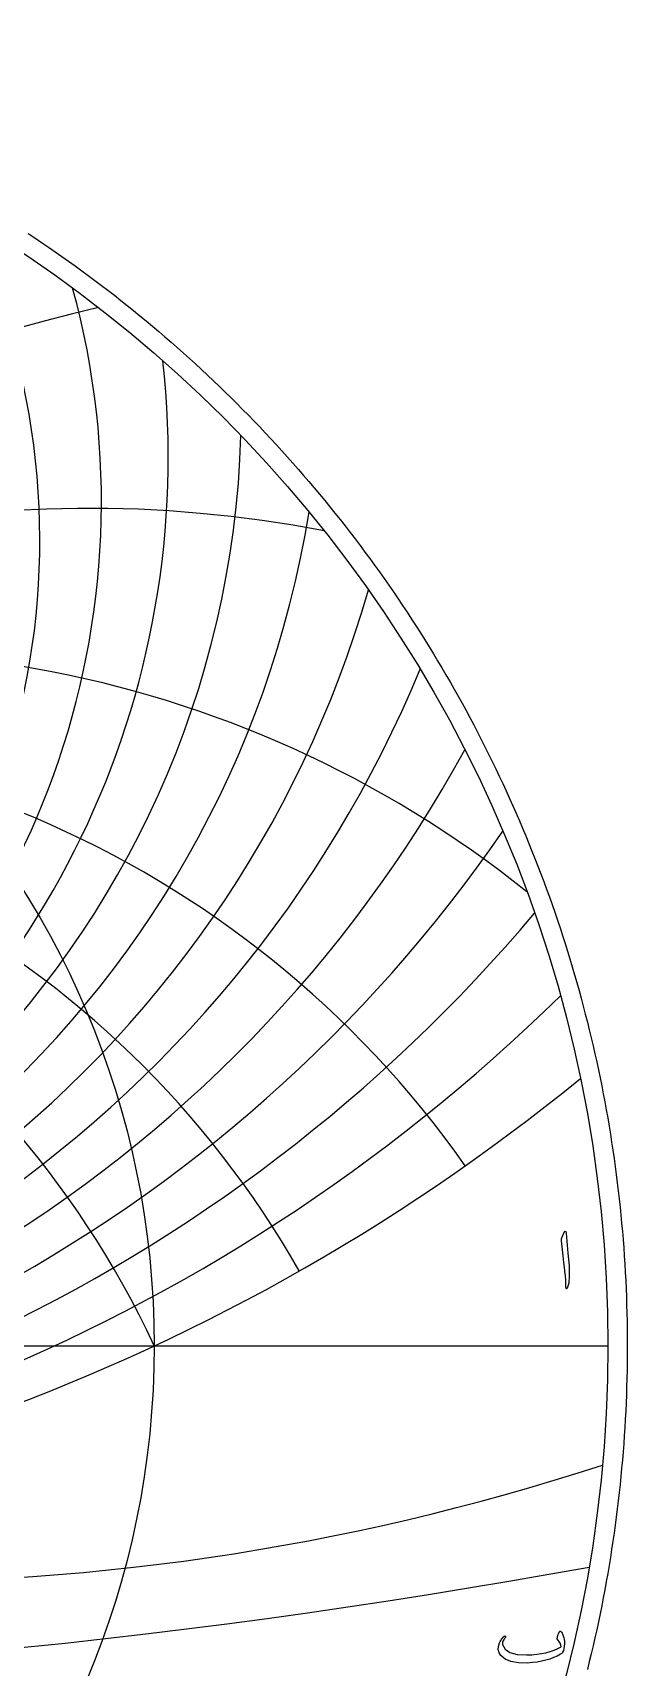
# Model space of a CAD drawing. Header units: millimetres. Extents: x -80 to 80, y -80 to 82.
# Drawn here: x 44.5 to 80.4, y -19.4 to 79.2 of the extents above; entities that cross this region are included whole.
import ezdxf

# ---------------------------------------------------------------- set-up
doc = ezdxf.new("R2010")
doc.units = ezdxf.units.MM
for name, color, linetype in [('CUT_OUTER', 1, 'Continuous'), ('ENGRAVE', 7, 'Continuous'), ('ENGRAVE_FINE', 8, 'Continuous'), ('TEXT', 5, 'Continuous')]:
    doc.layers.add(name, color=color, linetype=linetype)

msp = doc.modelspace()

# ---------------------------------------------------------------- linework, layer by layer
at = {"layer": 'CUT_OUTER'}
msp.add_lwpolyline([(44.2403, 67.0979), (44.6512, 66.8252), (45.0604, 66.55), (45.4679, 66.2722), (45.8736, 65.992), (46.2777, 65.7093), (46.68, 65.4241), (47.0806, 65.1364), (47.4794, 64.8463), (47.8764, 64.5538), (48.2715, 64.2588), (48.6649, 63.9614), (49.0565, 63.6616), (49.4462, 63.3594), (49.834, 63.0548), (50.22, 62.7479), (50.604, 62.4385), (50.9862, 62.1269), (51.3664, 61.8128), (51.7447, 61.4965), (52.1211, 61.1778), (52.4955, 60.8569), (52.8679, 60.5336), (53.2384, 60.2081), (53.6068, 59.8803), (53.9732, 59.5502), (54.3376, 59.2179), (54.6999, 58.8834), (55.0602, 58.5467), (55.4184, 58.2077), (55.7745, 57.8666), (56.1285, 57.5233), (56.4804, 57.1778), (56.8302, 56.8302), (57.1778, 56.4804), (57.5233, 56.1285), (57.8666, 55.7745), (58.2077, 55.4184), (58.5467, 55.0602), (58.8834, 54.6999), (59.2179, 54.3376), (59.5502, 53.9732), (59.8803, 53.6068), (60.2081, 53.2384), (60.5336, 52.8679), (60.8569, 52.4955), (61.1778, 52.1211), (61.4965, 51.7447), (61.8128, 51.3664), (62.1269, 50.9862), (62.4385, 50.604), (62.7479, 50.22), (63.0548, 49.834), (63.3594, 49.4462), (63.6616, 49.0565), (63.9614, 48.6649), (64.2588, 48.2715), (64.5538, 47.8764), (64.8463, 47.4794), (65.1364, 47.0806), (65.4241, 46.68), (65.7093, 46.2777), (65.992, 45.8736), (66.2722, 45.4679), (66.55, 45.0604), (66.8252, 44.6512), (67.0979, 44.2403), (67.3681, 43.8278), (67.6358, 43.4136), (67.9009, 42.9978), (68.1634, 42.5803), (68.4234, 42.1613), (68.6808, 41.7406), (68.9356, 41.3184), (69.1879, 40.8947), (69.4375, 40.4694), (69.6845, 40.0426), (69.9289, 39.6142), (70.1706, 39.1844), (70.4098, 38.7531), (70.6462, 38.3204), (70.88, 37.8862), (71.1111, 37.4505), (71.3396, 37.0135), (71.5654, 36.5751), (71.7884, 36.1353), (72.0088, 35.6941), (72.2265, 35.2516), (72.4414, 34.8078), (72.6536, 34.3626), (72.8631, 33.9162), (73.0698, 33.4684), (73.2738, 33.0195), (73.475, 32.5692), (73.6735, 32.1178), (73.8692, 31.6651), (74.0621, 31.2113), (74.2522, 30.7563), (74.4395, 30.3001), (74.624, 29.8428), (74.8057, 29.3843), (74.9846, 28.9248), (75.1607, 28.4641), (75.3339, 28.0024), (75.5043, 27.5396), (75.6719, 27.0758), (75.8366, 26.611), (75.9985, 26.1452), (76.1575, 25.6784), (76.3136, 25.2106), (76.4668, 24.7419), (76.6172, 24.2722), (76.7647, 23.8016), (76.9093, 23.3302), (77.051, 22.8578), (77.1898, 22.3846), (77.3257, 21.9106), (77.4587, 21.4357), (77.5888, 20.96), (77.7159, 20.4836), (77.8401, 20.0063), (77.9614, 19.5283), (78.0798, 19.0496), (78.1952, 18.5701), (78.3077, 18.09), (78.4172, 17.6092), (78.5238, 17.1277), (78.6274, 16.6455), (78.728, 16.1628), (78.8257, 15.6794), (78.9204, 15.1954), (79.0122, 14.7109), (79.101, 14.2258), (79.1868, 13.7402), (79.2696, 13.2541), (79.3494, 12.7674), (79.4263, 12.2803), (79.5001, 11.7927), (79.571, 11.3047), (79.6388, 10.8163), (79.7037, 10.3274), (79.7656, 9.8381), (79.8244, 9.3485), (79.8803, 8.8586), (79.9332, 8.3683), (79.983, 7.8776), (80.0298, 7.3867), (80.0736, 6.8955), (80.1144, 6.4041), (80.1522, 5.9124), (80.187, 5.4205), (80.2188, 4.9283), (80.2475, 4.436), (80.2732, 3.9436), (80.2959, 3.4509), (80.3155, 2.9582), (80.3322, 2.4653), (80.3458, 1.9724), (80.3564, 1.4793), (80.3639, 0.9863), (80.3685, 0.4931), (80.37, 0), (80.3685, -0.4931), (80.3639, -0.9863), (80.3564, -1.4793), (80.3458, -1.9724), (80.3322, -2.4653), (80.3155, -2.9582), (80.2959, -3.4509), (80.2732, -3.9436), (80.2475, -4.436), (80.2188, -4.9283), (80.187, -5.4205), (80.1522, -5.9124), (80.1144, -6.4041), (80.0736, -6.8955), (80.0298, -7.3867), (79.983, -7.8776), (79.9332, -8.3683), (79.8803, -8.8586), (79.8244, -9.3485), (79.7656, -9.8381), (79.7037, -10.3274), (79.6388, -10.8163), (79.571, -11.3047), (79.5001, -11.7927), (79.4263, -12.2803), (79.3494, -12.7674), (79.2696, -13.2541), (79.1868, -13.7402), (79.101, -14.2258), (79.0122, -14.7109), (78.9204, -15.1954), (78.8257, -15.6794), (78.728, -16.1628), (78.6274, -16.6455), (78.5238, -17.1277), (78.4172, -17.6092), (78.3077, -18.09), (78.1952, -18.5701), (78.0798, -19.0496), (77.9614, -19.5283)], dxfattribs=at)
at = {"layer": 'ENGRAVE'}
msp.add_lwpolyline([(-79.2, 0), (79.2, 0)], dxfattribs=at)
for radius in [79.2, 51.8435]:
    msp.add_circle((0, 0), radius, dxfattribs=at)
for centre, radius, start, end in [((0, 50.927), 48.6634, 164.663432, 15.336568), ((0, 68.9515), 73.4873, 202.52382, 337.47618), ((0, -24.175), 57.203, 25, 155), ((0, -24.175), 57.203, 25, 155), ((0, 111.1787), 122.6721, 230.794386, 309.205614), ((34.4562, 128.5923), 142.8669, 268.537369, 288.113049)]:
    msp.add_arc(centre, radius, start, end, dxfattribs=at)
at = {"layer": 'ENGRAVE_FINE'}
for centre, radius, start, end in [((0, 48.5767), 44.9514, 154.322624, 25.677376), ((68.1718, -24.175), 88.992, 102.77245, 170.773567), ((68.1718, -24.175), 88.992, 102.77245, 170.773567), ((0, 53.5999), 52.695, 173.668859, 6.331141), ((0, 56.6539), 57.1063, 181.754826, 358.245174), ((0, 60.1626), 61.973, 189.16365, 350.83635), ((47.999, -24.175), 74.6732, 79.114735, 168.195695), ((47.999, -24.175), 74.6732, 79.114735, 168.195695), ((0, 64.2207), 67.3916, 196.051023, 343.948977), ((33.0261, -24.175), 66.0523, 51.309428, 165.412118), ((33.0261, -24.175), 66.0523, 51.309428, 165.412118), ((20.8202, -24.175), 60.8741, 35.136906, 162.352543), ((20.8202, -24.175), 60.8741, 35.136906, 162.352543), ((0, 74.5185), 80.4253, 208.658993, 331.341007), ((10.0864, -24.175), 58.0854, 29.599359, 158.924136), ((10.0864, -24.175), 58.0854, 29.599359, 158.924136), ((0, 81.1431), 88.4293, 214.513993, 325.486007), ((0, 89.133), 97.8086, 220.132937, 319.867063), ((0, 98.9277), 109.0051, 225.550488, 314.449512), ((0, 413.6059), 434.0276, 259.637891, 280.362109)]:
    msp.add_arc(centre, radius, start, end, dxfattribs=at)
at = {"layer": 'TEXT'}
for points in [[(76.5414, 6.7923), (76.5892, 6.8847), (76.6276, 6.9172), (76.6566, 6.8897), (76.6763, 6.8023), (76.7912, 5.5782), (76.8596, 4.827), (76.8749, 4.2268), (76.8371, 3.7778), (76.7462, 3.4799), (76.7297, 3.4555), (76.715, 3.4424), (76.7022, 3.4405), (76.6913, 3.4499), (76.6825, 3.4646), (76.6763, 3.4836), (76.6725, 3.507), (76.6713, 3.5348), (76.6713, 3.7512), (76.6613, 3.9807), (76.6413, 4.2234), (76.6113, 4.4791), (76.6048, 4.5459), (76.5851, 4.7264), (76.5523, 5.0206), (76.5064, 5.4284), (76.3965, 6.3327), (76.394, 6.3807), (76.3965, 6.4251), (76.404, 6.4657), (76.4165, 6.5025)], [(76.371, -17.2395), (76.4046, -17.2816), (76.4354, -17.3281), (76.4633, -17.379), (76.4885, -17.4343), (76.5108, -17.4936), (76.5303, -17.5567), (76.547, -17.6235), (76.5609, -17.6941), (76.579, -17.8359), (76.5834, -17.9764), (76.574, -18.1157), (76.5509, -18.2537), (76.5159, -18.3767), (76.471, -18.476), (76.416, -18.5516), (76.3511, -18.6034), (76.145, -18.7124), (75.9264, -18.8095), (75.6953, -18.8947), (75.4518, -18.9681), (75.1957, -19.029), (74.9272, -19.0768), (74.6461, -19.1115), (74.3526, -19.133), (73.8024, -19.1274), (73.3509, -19.0506), (72.998, -18.9026), (72.7439, -18.6833), (72.6396, -18.5119), (72.5915, -18.3274), (72.5996, -18.1297), (72.6639, -17.9189), (72.6856, -17.8735), (72.7108, -17.8271), (72.7393, -17.7798), (72.7713, -17.7316), (72.8068, -17.6824), (72.8456, -17.6323), (72.888, -17.5812), (72.9337, -17.5292), (72.949, -17.5146), (72.9649, -17.5055), (72.9815, -17.5021), (72.9987, -17.5043), (73.0102, -17.5086), (73.0199, -17.5168), (73.0277, -17.5286), (73.0336, -17.5442), (73.0364, -17.5589), (73.0349, -17.573), (73.0289, -17.5864), (73.0186, -17.5992), (72.9759, -17.6501), (72.9375, -17.7029), (72.9034, -17.7575), (72.8738, -17.814), (72.8535, -17.868), (72.8425, -17.9202), (72.841, -17.9705), (72.8488, -18.0189), (73.0049, -18.3015), (73.2984, -18.4997), (73.7293, -18.6137), (74.2976, -18.6434), (74.6101, -18.6314), (74.9078, -18.6053), (75.1909, -18.5652), (75.4592, -18.511), (75.7133, -18.4428), (75.9532, -18.3605), (76.1792, -18.2641), (76.391, -18.1538), (76.3704, -18.0507), (76.3236, -17.9364), (76.2505, -17.8109), (76.1512, -17.6741), (76.1481, -17.661), (76.1487, -17.6367), (76.1531, -17.6011), (76.1612, -17.5542), (76.1634, -17.5495), (76.165, -17.5455), (76.1659, -17.542), (76.1662, -17.5392), (76.1824, -17.4755), (76.2062, -17.4043), (76.2374, -17.3257), (76.2761, -17.2395), (76.2933, -17.2132), (76.3148, -17.2045), (76.3408, -17.2132), (76.371, -17.2395)]]:
    msp.add_lwpolyline(points, close=True, dxfattribs=at)

doc.saveas('drawing.dxf')
